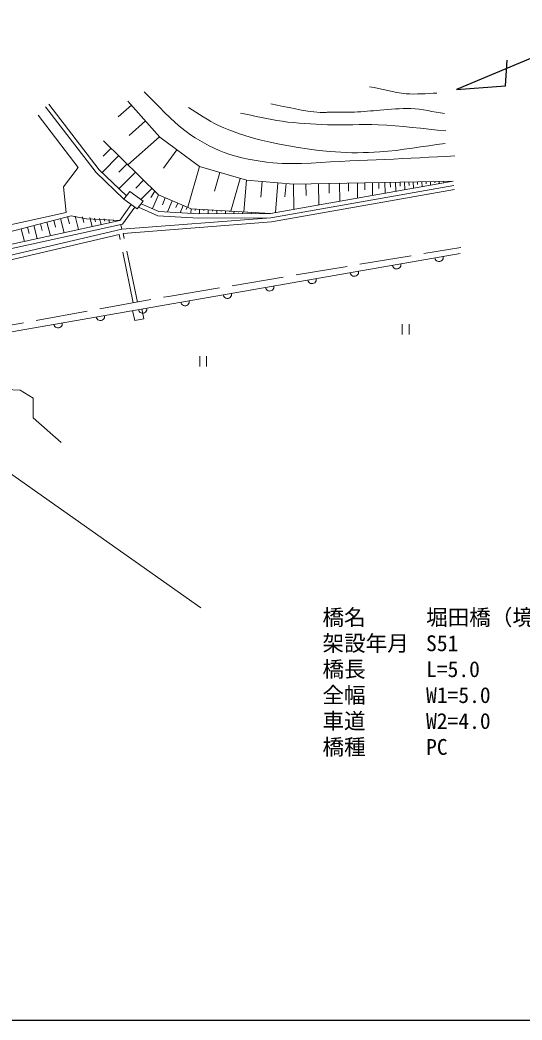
# Model space of a CAD drawing. Units: millimetres, scale not verified. Extents: x 40000 to 680000, y 20000 to 380000.
# Drawn here: x 170480 to 228634, y 205000 to 320752 of the extents above; entities that cross this region are included whole.
import ezdxf
from ezdxf.enums import TextEntityAlignment as Align

# ---------------------------------------------------------------- set-up
doc = ezdxf.new("R2010")
doc.units = ezdxf.units.MM
doc.header["$LTSCALE"] = 1000
doc.linetypes.add('DASHED', pattern=[7.5, 6, -1.5])
for name, color, linetype, lineweight in [('M-BGD', 7, 'Continuous', 13), ('M-BGD-EXST', 7, 'Continuous', 13), ('M-STR-HTXT', 7, 'Continuous', 13), ('M-STR-STRC', 7, 'Continuous', 25), ('M-TTL-BAND', 7, 'Continuous', 25)]:
    doc.layers.add(name, color=color, linetype=linetype, lineweight=lineweight)
doc.styles.add('ＭＳ ゴシック', font='')
doc.styles.get('ＭＳ ゴシック').set_extended_font_data('MS Gothic')

msp = doc.modelspace()

# ---------------------------------------------------------------- linework, layer by layer
at = {"layer": 'M-BGD'}
for p, q in [((179297, 303088), (173432, 310696)), ((179670, 303424), (173828, 311001)), ((183381, 310894), (181851, 309534)), ((182970, 311356), (186687, 307175)), ((177224, 303673), (172579, 309741)), ((185003, 309070), (183119, 307395)), ((180161, 306779), (186520, 300508)), ((186624, 307246), (182976, 304003)), ((186687, 307175), (191274, 303778)), ((181037, 305916), (180114, 304980)), ((188661, 305713), (187095, 303599)), ((181913, 305052), (179998, 303111)), ((175511, 301437), (177224, 303673)), ((182829, 300413), (179670, 303424)), ((182883, 304094), (181934, 303132)), ((191274, 303778), (189915, 299071)), ((191274, 303778), (196704, 302210)), ((182527, 300010), (179297, 303088)), ((183854, 303137), (181972, 301230)), ((184807, 302197), (183892, 301269)), ((193628, 303098), (193006, 300943)), ((195981, 302419), (194890, 298641)), ((196704, 302210), (196393, 298553)), ((196704, 302210), (202163, 301745)), ((175831, 298475), (175511, 301437)), ((185761, 301256), (184488, 299966)), ((198533, 302054), (198379, 300250)), ((199508, 298370), (220640, 302104)), ((199554, 297870), (220727, 301612)), ((199617, 297373), (220814, 301119)), ((200361, 301899), (200070, 298469)), ((201331, 301816), (201154, 300264)), ((202163, 301745), (220640, 302104)), ((202163, 301745), (202219, 298849)), ((203611, 301773), (203637, 300439)), ((205060, 301801), (205107, 299359)), ((206281, 301825), (206303, 300700)), ((207502, 301849), (207542, 299789)), ((208532, 301869), (208550, 300920)), ((209561, 301889), (209595, 300152)), ((210430, 301906), (210445, 301105)), ((211298, 301923), (211326, 300458)), ((212030, 301937), (212043, 301262)), ((212762, 301951), (212786, 300716)), ((213380, 301963), (213391, 301394)), ((213997, 301975), (214018, 300934)), ((214518, 301985), (214527, 301505)), ((215039, 301995), (215056, 301117)), ((215538, 302005), (215546, 301605)), ((216038, 302015), (216052, 301293)), ((216538, 302024), (216545, 301703)), ((217038, 302034), (217049, 301469)), ((217538, 302044), (217543, 301801)), ((218038, 302053), (218046, 301646)), ((218538, 302063), (218541, 301898)), ((219038, 302073), (219043, 301822)), ((219538, 302083), (219539, 301996)), ((220038, 302092), (220039, 301998)), ((220538, 302102), (220538, 302094)), ((182527, 300010), (183202, 300910)), ((182527, 300010), (184059, 298885)), ((183202, 300910), (184734, 299785)), ((186092, 300930), (185620, 300192)), ((186520, 300508), (185849, 298921)), ((186520, 300508), (190294, 298911)), ((187313, 300172), (186974, 299370)), ((188106, 299836), (187564, 298554)), ((182044, 297550), (183366, 299394)), ((182339, 297103), (183769, 299098)), ((184059, 298885), (184734, 299785)), ((184201, 299074), (186440, 298076)), ((184509, 299485), (186559, 298570)), ((188747, 299565), (188531, 299054)), ((189388, 299294), (189024, 298434)), ((189849, 299099), (189727, 298811)), ((190294, 298911), (190262, 298366)), ((190294, 298911), (199508, 298370)), ((190794, 298881), (190783, 298693)), ((191293, 298852), (191261, 298310)), ((191792, 298823), (191782, 298656)), ((192291, 298793), (192263, 298322)), ((192790, 298764), (192782, 298619)), ((193289, 298735), (193265, 298328)), ((193788, 298706), (193781, 298582)), ((194288, 298676), (194268, 298335)), ((194787, 298647), (194781, 298545)), ((182044, 297550), (158992, 292483)), ((159919, 294991), (175831, 298475)), ((160657, 293998), (176395, 298092)), ((174390, 297571), (174600, 296765)), ((175181, 297776), (175608, 296135)), ((176001, 297990), (176219, 297153)), ((176395, 298092), (178166, 297744)), ((176862, 298047), (177265, 296499)), ((177710, 297966), (177878, 297318)), ((178166, 297744), (182044, 297550)), ((178558, 297884), (178829, 296843)), ((179128, 297830), (179241, 297394)), ((179698, 297775), (179881, 297074)), ((180228, 297724), (180299, 297453)), ((180758, 297673), (180858, 297289)), ((181288, 297622), (181317, 297509)), ((182283, 296527), (199554, 297870)), ((186440, 298076), (191173, 297814)), ((186559, 298570), (191185, 298315)), ((191173, 297814), (199554, 297870)), ((191185, 298315), (199508, 298370)), ((195286, 298618), (195270, 298342)), ((195785, 298588), (195780, 298508)), ((196284, 298559), (196272, 298348)), ((196783, 298530), (196780, 298471)), ((197282, 298500), (197274, 298355)), ((197782, 298471), (197779, 298434)), ((198281, 298442), (198278, 298389)), ((198780, 298413), (198779, 298397)), ((199279, 298383), (199278, 298373)), ((182339, 297103), (159068, 291987)), ((182283, 296527), (165542, 292615)), ((170610, 296587), (170991, 295120)), ((171343, 296778), (171538, 296030)), ((172077, 296969), (172473, 295446)), ((172838, 297167), (173040, 296391)), ((173600, 297365), (174011, 295784)), ((182283, 296527), (182152, 297061)), ((182442, 296038), (199617, 297373)), ((181952, 295936), (165673, 292132)), ((164948, 283886), (221467, 293715)), ((183778, 285959), (183532, 287118)), ((184816, 286176), (184578, 287300)), ((183778, 285959), (184816, 286176)), ((214755, 284353), (214755, 285553)), ((215555, 285553), (215555, 284353)), ((191294, 280637), (191294, 281837)), ((192094, 281837), (192094, 280637)), ((170486, 277890), (166944, 278064)), ((172025, 276975), (170486, 277890)), ((171996, 274696), (172025, 276975)), ((175263, 271836), (171996, 274696))]:
    msp.add_line(p, q, dxfattribs=at)
at = {"layer": 'M-BGD', "linetype": 'DASHED'}
for p, q in [((183595, 288019), (181952, 295936)), ((184087, 288109), (182442, 296038)), ((187669, 288764), (221554, 294426)), ((164977, 284612), (187669, 288764))]:
    msp.add_line(p, q, dxfattribs=at)
at = {"layer": 'M-BGD'}
for centre in [(219015, 293286), (214111, 292434), (204304, 290728), (209208, 291581), (199400, 289875), (189592, 288170), (194496, 289022), (184688, 287317), (179785, 286464), (174881, 285611)]:
    msp.add_arc(centre, 498, 189.6062, 10.12417, dxfattribs=at)
at = {"layer": 'M-BGD-EXST'}
for points in [[(210961, 313033), (211490, 312926), (212018, 312809), (212546, 312690), (213073, 312572), (213602, 312461), (214132, 312362), (214665, 312280), (215200, 312220), (215646, 312192), (216091, 312183), (216538, 312188), (216985, 312203), (217431, 312224), (217878, 312246), (218325, 312266), (218772, 312278)], [(184857, 312423), (185460, 311841), (186052, 311246), (186639, 310646), (187229, 310048), (187827, 309461), (188440, 308891), (189074, 308347), (189736, 307836), (190247, 307474), (190770, 307127), (191303, 306795), (191847, 306481), (192401, 306185), (192965, 305909), (193538, 305656), (194120, 305426), (194800, 305190), (195491, 304983), (196189, 304802), (196895, 304647), (197605, 304514), (198320, 304402), (199036, 304310), (199753, 304235), (200868, 304160), (201984, 304136), (203102, 304150), (204221, 304194), (205340, 304255), (206459, 304324), (207578, 304388), (208696, 304438), (209711, 304476), (210725, 304518), (211739, 304562), (212753, 304609), (213766, 304659), (214780, 304710), (215794, 304762), (216808, 304814), (217821, 304867), (218835, 304919), (219849, 304970), (220863, 305019)], [(219730, 306471), (218783, 306341), (217838, 306201), (216892, 306057), (215947, 305916), (215001, 305782), (214053, 305661), (213104, 305560), (212152, 305484), (211510, 305446), (210868, 305418), (210225, 305399), (209581, 305392), (208938, 305395), (208295, 305411), (207653, 305440), (207012, 305484), (205928, 305579), (204845, 305695), (203764, 305832), (202686, 305990), (201612, 306170), (200541, 306373), (199476, 306599), (198417, 306848), (197786, 307011), (197156, 307185), (196530, 307372), (195908, 307573), (195291, 307788), (194680, 308019), (194077, 308267), (193481, 308533), (193026, 308758), (192582, 309002), (192145, 309261), (191714, 309530), (191286, 309806), (190859, 310083), (190430, 310357), (189997, 310623)], [(219672, 309926), (219183, 310004), (218694, 310090), (218205, 310179), (217717, 310267), (217228, 310348), (216738, 310418), (216246, 310473), (215752, 310507), (215305, 310517), (214859, 310508), (214412, 310486), (213966, 310454), (213520, 310415), (213073, 310375), (212627, 310336), (212181, 310304), (211810, 310279), (211440, 310251), (211070, 310222), (210700, 310193), (210330, 310165), (209960, 310140), (209590, 310118), (209219, 310100), (208838, 310089), (208457, 310082), (208076, 310079), (207695, 310079), (207314, 310079), (206932, 310079), (206551, 310077), (206170, 310071), (206054, 310068), (205938, 310061), (205821, 310054), (205705, 310046), (205589, 310040), (205473, 310037), (205357, 310037), (205241, 310042), (204523, 310110), (203808, 310207), (203096, 310327), (202387, 310463), (201678, 310608), (200969, 310756), (200260, 310898), (199550, 311030)], [(196036, 309984), (196638, 309861), (197239, 309731), (197840, 309600), (198440, 309469), (199042, 309343), (199645, 309225), (200249, 309118), (200856, 309026), (201510, 308943), (202165, 308871), (202821, 308810), (203479, 308759), (204137, 308715), (204795, 308678), (205454, 308647), (206112, 308620), (206845, 308602), (207578, 308600), (208311, 308609), (209045, 308624), (209778, 308638), (210512, 308646), (211245, 308641), (211977, 308620), (212960, 308566), (213941, 308494), (214921, 308409), (215900, 308315), (216879, 308215), (217858, 308113), (218838, 308015), (219817, 307923)]]:
    msp.add_lwpolyline(points, dxfattribs=at)
at = {"layer": 'M-STR-HTXT'}
msp.add_line((133167, 293817), (191414, 252701), dxfattribs=at)
at = {"layer": 'M-STR-STRC'}
for p, q in [((251508, 325501), (221055, 312711)), ((226707, 313126), (226910, 316119)), ((221055, 312711), (226707, 313126))]:
    msp.add_line(p, q, dxfattribs=at)
at = {"layer": 'M-TTL-BAND'}
msp.add_line((40000, 205000), (579000, 205000), dxfattribs=at)

# ---------------------------------------------------------------- texts
at = {"layer": 'M-STR-HTXT', "style": 'ＭＳ ゴシック'}
for s, p in [('橋名', (205518, 250142)), ('堀田橋（境橋）', (217518, 250142)), ('架設年月', (205518, 247142)), ('S51', (217518, 247142)), ('橋長', (205518, 244142)), ('L=5.0', (217518, 244142)), ('全幅', (205518, 241142)), ('W1=5.0', (217518, 241142)), ('車道', (205518, 238142)), ('W2=4.0', (217518, 238142)), ('橋種', (205518, 235142)), ('PC', (217518, 235142))]:
    msp.add_text(s, height=1833, dxfattribs=at).set_placement(p, align=Align.BOTTOM_LEFT)

doc.saveas('drawing.dxf')
